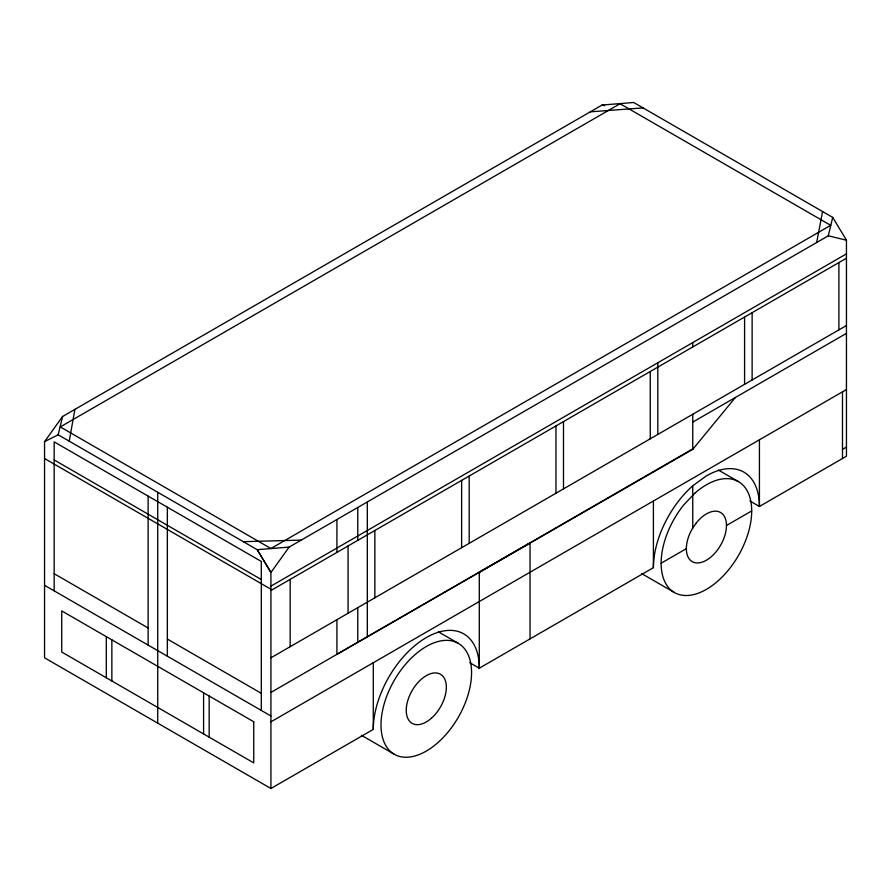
<?xml version="1.0" encoding="UTF-8"?>
<svg xmlns="http://www.w3.org/2000/svg" width="891" height="891" viewBox="0 0 891 891"><rect width="100%" height="100%" fill="white"/><g stroke="black" fill="none" stroke-linecap="round" stroke-linejoin="round"><path stroke-width="1.34" d="M69.231 441.168L74.889 409.403M816.668 242.519L822.571 211.546M479.291 572.133L479.291 668.194A74.967 43.28 -60 0 0 426.288 637.588A74.967 43.28 -60 0 0 373.284 729.406L270.92 788.502L44.55 657.814L44.55 441.658L58.171 434.786L62.57 416.509L602.071 105.038L633.701 102.498L832.717 217.393L846.45 240.191L846.45 456.214L759.422 506.467L749.821 500.92M289.096 547.119L257.176 549.68L270.92 572.479L289.096 547.119L828.285 235.814L832.717 217.393M44.55 441.658L62.57 416.509M692.764 449.32L735.387 397.486M478.712 668.528L653.404 567.667A74.967 43.28 -60 0 1 692.697 485.862L706.418 475.861A74.967 43.28 -60 0 1 759.422 506.467L759.422 439.798M270.92 586.144L846.45 253.857M270.92 590.499L846.45 258.223M270.92 657.803L846.45 325.527M692.753 422.1L846.45 333.357M270.92 692.43L693.454 448.485M479.291 572.312L530.034 543.02M270.92 721.833L846.45 389.556M842.485 449.354L846.45 447.07M661.144 563.201L686.36 548.644M726.466 525.49L751.692 510.933M590.299 111.832L643.057 107.9M243.321 541.683L301.247 540.102M602.071 105.038L604.644 105.661M828.285 235.814L846.45 240.191M718.458 470.092L738.427 481.619M641.52 573.526L674.398 592.515M438.339 631.819L458.297 643.347A64.029 36.965 -60 0 1 438.004 742.526A64.029 36.965 -60 0 1 382.551 710.517A64.029 36.965 -60 0 1 458.297 643.347M469.702 662.659L479.291 668.194M58.171 434.786L257.287 549.747L270.92 572.356L270.92 788.502M54.173 459.945L261.297 579.529M44.55 458.531L270.92 589.218M361.39 735.264L394.279 754.243M54.173 573.726L148.118 627.966M167.352 639.07L261.297 693.309M44.55 585.298L270.92 715.996M842.485 391.84L842.485 458.509M838.91 262.578L838.91 329.882M752.127 312.674L752.127 379.978M744.586 317.029L744.586 384.333M692.753 342.601L692.753 346.955M692.753 414.259L692.753 449.331L336.921 654.328L336.921 619.702M692.753 485.818L692.753 528.118M657.814 362.771L657.814 434.429M653.404 501.009L653.404 567.667M650.263 371.48L650.263 438.795M563.491 421.588L563.491 488.892M555.951 425.943L555.951 493.246M530.034 542.831L530.034 638.903M469.178 476.039L469.178 543.343M461.627 480.394L461.627 547.698M374.855 530.49L374.855 597.794M373.284 662.737L373.284 729.406M367.315 501.956L367.315 636.787M357.77 507.469L357.77 540.358M357.77 607.662L357.77 642.288M348.069 545.96L348.069 613.264M336.921 519.509L336.921 552.398M290.154 579.395L290.154 646.699M261.297 710.439L261.297 561.441L54.173 441.869L54.173 590.856M209.162 696.027L209.162 737.158M203.594 692.808L203.594 733.95M167.352 507.213L167.352 656.199M157.729 492.266L157.729 723.158M148.118 496.098L148.118 645.095M111.865 639.849L111.865 680.991M106.307 636.642L106.307 677.773M696.383 522.805L692.229 528.875A28.356 16.372 -60 0 0 699.558 562.789A28.356 16.372 -60 0 0 726.388 523.518A28.356 16.372 -60 0 0 696.383 522.805M694.702 493.336L683.776 504.863A64.029 36.965 -60 0 0 680.446 594.887A64.029 36.965 -60 0 0 751.002 520.4A64.029 36.965 -60 0 0 694.702 493.336M620.08 103.724L60.287 426.923L270.92 548.522L830.713 225.323L620.08 103.724M253.746 721.766L61.724 610.903L61.724 652.034L253.746 762.896L253.746 721.766M431.478 718.168A28.356 16.372 -60 0 0 440.466 674.242A28.356 16.372 -60 0 0 406.92 703.99A28.356 16.372 -60 0 0 431.478 718.168"/></g></svg>
